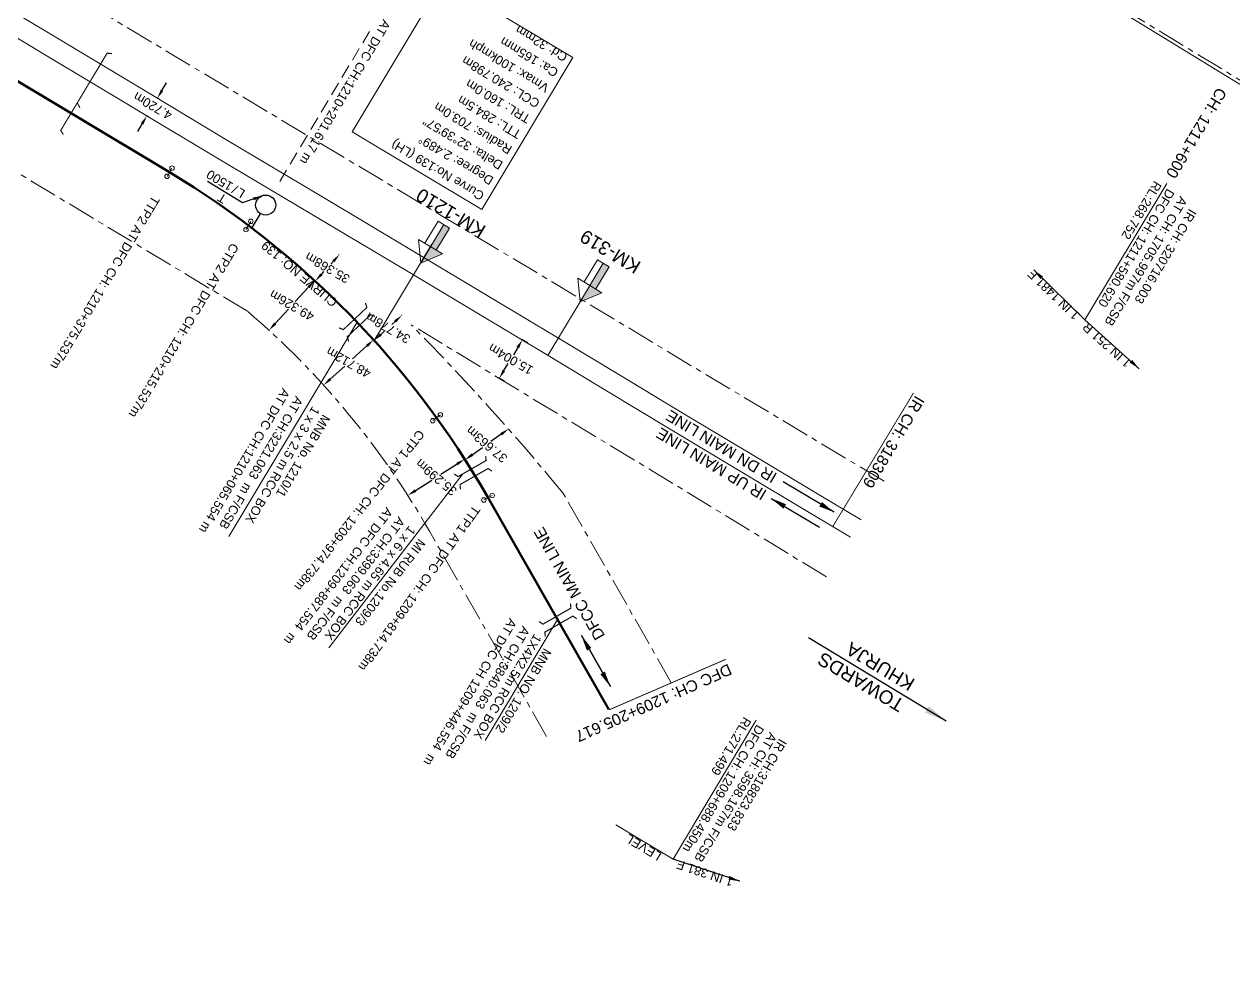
# Model space of a CAD drawing. Header units: metres. Extents: x 622835 to 629437, y 3390046 to 3394575.
# Drawn here: x 627496.4 to 627765.5, y 3391381.9 to 3391590.6 of the extents above; entities that cross this region are included whole.
import ezdxf
from ezdxf.enums import TextEntityAlignment as Align

# ---------------------------------------------------------------- set-up
doc = ezdxf.new("R2010")
doc.units = ezdxf.units.M
doc.header["$LTSCALE"] = 2
doc.header["$MEASUREMENT"] = 0
doc.header["$PDMODE"] = 35
doc.header["$PDSIZE"] = 5
for name, pattern in [('CENTER', [2, 1.25, -0.25, 0.25, -0.25]), ('DASHED', [0.75, 0.5, -0.25]), ('PHANTOM2', [1.25, 0.625, -0.125, 0.125, -0.125, 0.125, -0.125])]:
    doc.linetypes.add(name, pattern=pattern)
doc.layers.get('Defpoints').update_dxf_attribs({"color": 5, "lineweight": 0})
for name, color, linetype, lineweight in [('BRIDGE DETAILS PLAN', 7, 'Continuous', 0), ('C-ALIG-LABL-DG', 1, 'Continuous', 25), ('Cardinal_Leader', 10, 'Continuous', 0), ('Compound Wall', 7, 'Continuous', 13), ('DFCC BOUNDARY', 6, 'CENTER', 0), ('Existing IR Chainage', 7, 'Continuous', 0), ('IR Cut & Connection', 190, 'Continuous', 0), ('KM STONE', 7, 'Continuous', 0), ('MATCH LINE', 7, 'Continuous', 0), ('Proposed Chainage', 10, 'Continuous', 0), ('Proposed Curve_Details', 10, 'Continuous', 0), ('PROPOSED DFCC TRACK', 1, 'Continuous', 0), ('PROPOSED GRADES IN PLAN', 10, 'Continuous', 0), ('Proposed TPTC Chainages', 10, 'Continuous', 0), ('RLY BOUNDARY', 32, 'CENTER', 0), ("SARSAWA STN. SRJ's", 7, 'Continuous', 13)]:
    doc.layers.add(name, color=color, linetype=linetype, lineweight=lineweight)
doc.layers.add('OP-3 CH UP', color=7, linetype='Continuous')
doc.layers.add('title', color=7, linetype='Continuous')
doc.styles.add('ARIAL', font='arial.ttf')
doc.styles.get("Standard").update_dxf_attribs({"font": 'arial.ttf'})
doc.styles.add('Style-Arial', font='arial.ttf')
doc.dimstyles.new('ISO-25', dxfattribs={"dimtxt": 2.5, "dimasz": 2.5, "dimexe": 1.25, "dimexo": 0.625, "dimtad": 1, "dimdec": 3, "dimtxsty": 'Standard', "dimcen": 2.5, "dimadec": 0, "dimazin": 0, "dimtfac": 1, "dimtdec": 3, "dimtmove": 0, "dimatfit": 3, "dimfxl": 1, "dimarcsym": 0})
doc.dimstyles.get("Standard").update_dxf_attribs({"dimtxt": 2.5, "dimasz": 2.5, "dimexe": 0.18, "dimexo": 0.0625, "dimgap": 0.09, "dimtad": 0, "dimtih": 1, "dimtoh": 1, "dimdec": 3, "dimzin": 0, "dimdsep": 46, "dimtxsty": 'Standard', "dimcen": 0.09, "dimaunit": 1, "dimadec": 4, "dimazin": 0, "dimtfac": 1, "dimtdec": 3, "dimtofl": 0, "dimtmove": 0, "dimatfit": 3, "dimfxl": 1, "dimtolj": 1, "dimtzin": 0, "dimarcsym": 0})
doc.dimstyles.new('Standard$0', dxfattribs={"dimscale": 15, "dimtxt": 0.18, "dimasz": 0.18, "dimexe": 0.18, "dimexo": 0.0625, "dimgap": 0.09, "dimtad": 1, "dimtih": 1, "dimtoh": 1, "dimzin": 0, "dimdsep": 46, "dimtxsty": 'Standard', "dimcen": -0.09, "dimclrd": 256, "dimclre": 256, "dimclrt": 256, "dimadec": 0, "dimazin": 0, "dimtfac": 1, "dimtofl": 0, "dimtmove": 0, "dimatfit": 3, "dimfxl": 1, "dimtolj": 1, "dimtzin": 0, "dimlwd": -1, "dimlwe": -1, "dimarcsym": 0})

# ---------------------------------------------------------------- blocks, each defined once
blk = doc.blocks.new('KM POST PLAN')
at = {"lineweight": 0, "extrusion": (0, 0, -1)}
h = blk.add_hatch(color=256, dxfattribs=at)
h.paths.add_polyline_path([(0, -20), (0, -8.47), (3, -8.47), (3, -20)])
h.paths.add_polyline_path([(0, -8.47), (0, 0), (6.25, -8.47), (3, -8.47)], flags=16)
at = {"lineweight": 0, "flags": 128}
for points in [[(0, 0), (-6.25, -8.47), (6.25, -8.47)], [(0, 0), (0, -20)], [(0, 0), (6.25, -8.47)], [(3, -8.47), (3, -20), (-3, -20), (-3, -8.47)]]:
    blk.add_lwpolyline(points, dxfattribs=at)
at = {"lineweight": 0, "style": 'Style-Arial'}
blk.add_attdef('KM-POST', text='', height=6, dxfattribs=at).set_placement((0, -26, -263.95), align=Align.MIDDLE_CENTER)
blk = doc.blocks.new('*D535')
at = {"layer": 'Defpoints', "color": 0, "ltscale": 2.5, "transparency": 16777216}
for p in [(627561.05, 3391533.64), (627550.9, 3391522.57), (627550.9, 3391522.57)]:
    blk.add_point(p, dxfattribs=at)
at = {"layer": 'RLY BOUNDARY', "color": 0, "lineweight": -2, "ltscale": 2.5, "transparency": 16777216}
for p, q in [((627559.7, 3391532.17), (627556.74, 3391528.94)), ((627561.09, 3391533.6), (627561.18, 3391533.52)), ((627552.25, 3391524.04), (627555.2, 3391527.27)), ((627550.94, 3391522.52), (627551.03, 3391522.44))]:
    blk.add_line(p, q, dxfattribs=at)
at = {"layer": 'RLY BOUNDARY', "color": 0, "ltscale": 2.5, "transparency": 16777216}
for points in [[(627559.45, 3391532.39), (627559.94, 3391531.94), (627561.05, 3391533.64)], [(627552, 3391524.27), (627552.49, 3391523.82), (627550.9, 3391522.57)]]:
    blk.add_solid(points, dxfattribs=at)
at = {"layer": 'RLY BOUNDARY', "color": 0, "lineweight": 9, "ltscale": 2.5, "transparency": 16777216, "insert": (627555.97, 3391528.1), "char_height": 2, "attachment_point": 5, "rotation": 150}
blk.add_mtext('\\A1;49.326m', dxfattribs=at)
blk = doc.blocks.new('*D536')
at = {"layer": 'Defpoints', "color": 0, "ltscale": 2.5, "transparency": 16777216}
for p in [(627566.57, 3391539.4), (627566.57, 3391539.4), (627561.18, 3391533.52)]:
    blk.add_point(p, dxfattribs=at)
at = {"layer": 'RLY BOUNDARY', "color": 0, "lineweight": -2, "ltscale": 2.5, "transparency": 16777216}
for p, q in [((627566.53, 3391539.44), (627566.44, 3391539.52)), ((627565.22, 3391537.92), (627564.65, 3391537.3)), ((627562.53, 3391535), (627563.11, 3391535.62)), ((627561.13, 3391533.56), (627561.05, 3391533.64))]:
    blk.add_line(p, q, dxfattribs=at)
at = {"layer": 'RLY BOUNDARY', "color": 0, "ltscale": 2.5, "transparency": 16777216}
for points in [[(627564.97, 3391538.15), (627565.47, 3391537.7), (627566.57, 3391539.4)], [(627562.29, 3391535.22), (627562.78, 3391534.77), (627561.18, 3391533.52)]]:
    blk.add_solid(points, dxfattribs=at)
at = {"layer": 'RLY BOUNDARY', "color": 0, "lineweight": 9, "ltscale": 2.5, "transparency": 16777216, "insert": (627563.88, 3391536.46), "char_height": 2, "attachment_point": 5, "rotation": 150}
blk.add_mtext('\\A1;35.368m', dxfattribs=at)
blk = doc.blocks.new('*D537')
at = {"layer": 'Defpoints', "color": 0, "ltscale": 2.5, "transparency": 16777216}
for p in [(627574.14, 3391520.43), (627563.03, 3391510.36), (627563.03, 3391510.36)]:
    blk.add_point(p, dxfattribs=at)
at = {"layer": 'RLY BOUNDARY', "color": 0, "lineweight": -2, "ltscale": 2.5, "transparency": 16777216}
for p, q in [((627572.66, 3391519.09), (627569.45, 3391516.18)), ((627574.19, 3391520.39), (627574.26, 3391520.3)), ((627564.51, 3391511.71), (627567.72, 3391514.61)), ((627563.07, 3391510.32), (627563.15, 3391510.23))]:
    blk.add_line(p, q, dxfattribs=at)
at = {"layer": 'RLY BOUNDARY', "color": 0, "ltscale": 2.5, "transparency": 16777216}
for points in [[(627572.44, 3391519.34), (627572.89, 3391518.84), (627574.14, 3391520.43)], [(627564.28, 3391511.95), (627564.73, 3391511.46), (627563.03, 3391510.36)]]:
    blk.add_solid(points, dxfattribs=at)
at = {"layer": 'RLY BOUNDARY', "color": 0, "lineweight": 9, "ltscale": 2.5, "transparency": 16777216, "insert": (627568.58, 3391515.4), "char_height": 2, "attachment_point": 5, "rotation": 150}
blk.add_mtext('\\A1;48.712m', dxfattribs=at)
blk = doc.blocks.new('*D538')
at = {"layer": 'Defpoints', "color": 0, "ltscale": 2.5, "transparency": 16777216}
for p in [(627580.44, 3391525.88), (627580.44, 3391525.88), (627574.26, 3391520.3)]:
    blk.add_point(p, dxfattribs=at)
at = {"layer": 'RLY BOUNDARY', "color": 0, "lineweight": -2, "ltscale": 2.5, "transparency": 16777216}
for p, q in [((627580.4, 3391525.93), (627580.32, 3391526.02)), ((627578.96, 3391524.54), (627578.22, 3391523.88)), ((627575.75, 3391521.64), (627576.49, 3391522.31)), ((627574.22, 3391520.35), (627574.14, 3391520.43))]:
    blk.add_line(p, q, dxfattribs=at)
at = {"layer": 'RLY BOUNDARY', "color": 0, "ltscale": 2.5, "transparency": 16777216}
for points in [[(627578.73, 3391524.79), (627579.18, 3391524.29), (627580.44, 3391525.88)], [(627575.52, 3391521.89), (627575.97, 3391521.39), (627574.26, 3391520.3)]]:
    blk.add_solid(points, dxfattribs=at)
at = {"layer": 'RLY BOUNDARY', "color": 0, "lineweight": 9, "ltscale": 2.5, "transparency": 16777216, "insert": (627577.35, 3391523.09), "char_height": 2, "attachment_point": 5, "rotation": 150}
blk.add_mtext('\\A1;34.778m', dxfattribs=at)
blk = doc.blocks.new('*D539')
at = {"layer": 'Defpoints', "color": 0, "ltscale": 2.5, "transparency": 16777216}
for p in [(627604.14, 3391500.61), (627604.14, 3391500.61), (627594.5, 3391493.75)]:
    blk.add_point(p, dxfattribs=at)
at = {"layer": 'RLY BOUNDARY', "color": 0, "lineweight": -2, "ltscale": 2.5, "transparency": 16777216}
for p, q in [((627602.51, 3391499.45), (627600.25, 3391497.84)), ((627604.18, 3391500.56), (627604.24, 3391500.46)), ((627596.13, 3391494.91), (627598.38, 3391496.51)), ((627594.53, 3391493.7), (627594.6, 3391493.6))]:
    blk.add_line(p, q, dxfattribs=at)
at = {"layer": 'RLY BOUNDARY', "color": 0, "ltscale": 2.5, "transparency": 16777216}
for points in [[(627602.32, 3391499.72), (627602.7, 3391499.18), (627604.14, 3391500.61)], [(627595.93, 3391495.18), (627596.32, 3391494.64), (627594.5, 3391493.75)]]:
    blk.add_solid(points, dxfattribs=at)
at = {"layer": 'RLY BOUNDARY', "color": 0, "lineweight": 9, "ltscale": 2.5, "transparency": 16777216, "insert": (627599.32, 3391497.18), "char_height": 2, "attachment_point": 5, "rotation": 140}
blk.add_mtext('\\A1;37.663m', dxfattribs=at)
blk = doc.blocks.new('*D540')
at = {"layer": 'Defpoints', "color": 0, "ltscale": 2.5, "transparency": 16777216}
for p in [(627594.4, 3391493.9), (627581.77, 3391485.83), (627581.77, 3391485.83)]:
    blk.add_point(p, dxfattribs=at)
at = {"layer": 'RLY BOUNDARY', "color": 0, "lineweight": -2, "ltscale": 2.5, "transparency": 16777216}
for p, q in [((627594.37, 3391493.95), (627594.3, 3391494.05)), ((627592.71, 3391492.82), (627589.07, 3391490.49)), ((627583.46, 3391486.9), (627587.1, 3391489.24)), ((627581.74, 3391485.88), (627581.67, 3391485.98))]:
    blk.add_line(p, q, dxfattribs=at)
at = {"layer": 'RLY BOUNDARY', "color": 0, "ltscale": 2.5, "transparency": 16777216}
for points in [[(627592.54, 3391493.1), (627592.89, 3391492.54), (627594.4, 3391493.9)], [(627583.28, 3391487.19), (627583.64, 3391486.62), (627581.77, 3391485.83)]]:
    blk.add_solid(points, dxfattribs=at)
at = {"layer": 'RLY BOUNDARY', "color": 0, "lineweight": 9, "ltscale": 2.5, "transparency": 16777216, "insert": (627588.09, 3391489.86), "char_height": 2, "attachment_point": 5, "rotation": 140}
blk.add_mtext('\\A1;35.299m', dxfattribs=at)
blk = doc.blocks.new('*D542')
at = {"layer": 'Defpoints', "color": 0, "ltscale": 2.5, "transparency": 16777216}
for p in [(627526.07, 3391574.17), (627526.63, 3391573.84), (627524.28, 3391569.9)]:
    blk.add_point(p, dxfattribs=at)
at = {"layer": 'RLY BOUNDARY', "color": 0, "lineweight": -2, "ltscale": 2.5, "transparency": 16777216}
for p, q in [((627527.09, 3391575.89), (627528.12, 3391577.61)), ((627526.58, 3391573.87), (627525.91, 3391574.27)), ((627524.23, 3391569.94), (627523.56, 3391570.33)), ((627522.69, 3391568.52), (627521.66, 3391566.81))]:
    blk.add_line(p, q, dxfattribs=at)
at = {"layer": 'RLY BOUNDARY', "color": 0, "ltscale": 2.5, "transparency": 16777216}
for points in [[(627526.81, 3391576.06), (627527.38, 3391575.72), (627526.07, 3391574.17)], [(627522.41, 3391568.7), (627522.98, 3391568.35), (627523.72, 3391570.24)]]:
    blk.add_solid(points, dxfattribs=at)
at = {"layer": 'RLY BOUNDARY', "color": 0, "lineweight": 9, "ltscale": 2.5, "transparency": 16777216, "insert": (627525.04, 3391572.46), "char_height": 2, "attachment_point": 5, "rotation": 150}
blk.add_mtext('\\A1;4.720m', dxfattribs=at)
blk = doc.blocks.new('*D543')
at = {"layer": 'Defpoints', "color": 0, "ltscale": 2.5, "transparency": 16777216}
for p in [(627607.24, 3391520.45), (627608.47, 3391519.71), (627603.33, 3391511.14)]:
    blk.add_point(p, dxfattribs=at)
at = {"layer": 'RLY BOUNDARY', "color": 0, "lineweight": -2, "ltscale": 2.5, "transparency": 16777216}
for p, q in [((627606.21, 3391518.73), (627605.24, 3391517.11)), ((627608.42, 3391519.74), (627607.09, 3391520.54)), ((627603.13, 3391513.59), (627604.1, 3391515.21)), ((627603.27, 3391511.17), (627601.95, 3391511.97))]:
    blk.add_line(p, q, dxfattribs=at)
at = {"layer": 'RLY BOUNDARY', "color": 0, "ltscale": 2.5, "transparency": 16777216}
for points in [[(627605.93, 3391518.91), (627606.5, 3391518.56), (627607.24, 3391520.45)], [(627602.84, 3391513.76), (627603.41, 3391513.42), (627602.1, 3391511.87)]]:
    blk.add_solid(points, dxfattribs=at)
at = {"layer": 'RLY BOUNDARY', "color": 0, "lineweight": 9, "ltscale": 2.5, "transparency": 16777216, "insert": (627604.67, 3391516.16), "char_height": 2, "attachment_point": 5, "rotation": 150}
blk.add_mtext('\\A1;15.004m', dxfattribs=at)

msp = doc.modelspace()

# ---------------------------------------------------------------- linework, layer by layer
at = {"color": 1}
msp.add_line((627547.0906, 3391545.2795), (627549.0003, 3391548.4977), dxfattribs=at)
msp.add_circle((627550.1517, 3391550.4105), 2.2326, dxfattribs=at)
at = {"layer": 'BRIDGE DETAILS PLAN', "color": 10, "lineweight": 13, "flags": 128}
for points in [[(627541.9391, 3391476.6703), (627570.4681, 3391524.3834)], [(627564.1928, 3391451.9523), (627594.0183, 3391490.6399)], [(627598.9286, 3391431.3159), (627615.043, 3391458.2662)]]:
    msp.add_lwpolyline(points, dxfattribs=at)
at = {"layer": 'Cardinal_Leader', "linetype": 'Continuous', "lineweight": 0}
for p, q in [((627528.2142, 3391556.7916), (627529.3023, 3391558.6124)), ((627545.7581, 3391544.9666), (627546.8462, 3391546.7874)), ((627587.308, 3391502.4763), (627588.9965, 3391503.76)), ((627598.6597, 3391484.8297), (627600.536, 3391485.8189))]:
    msp.add_line(p, q, dxfattribs=at)
for centre in [(627529.3023, 3391558.6124), (627528.2142, 3391556.7916), (627545.7581, 3391544.9666), (627546.8462, 3391546.7874), (627587.308, 3391502.4763), (627588.9965, 3391503.76), (627600.536, 3391485.8189), (627598.6597, 3391484.8297)]:
    msp.add_circle(centre, 0.5, dxfattribs=at)
at = {"layer": 'Compound Wall', "color": 0, "lineweight": 20, "flags": 128}
msp.add_lwpolyline([(627617.7841, 3391650.179), (627628.8138, 3391662.2153), (627661.961, 3391641.4834), (627764.9716, 3391578.4205), (627842.8937, 3391531.9115), (627964.1476, 3391459.1923)], dxfattribs=at)
at = {"layer": 'Compound Wall', "lineweight": 13, "flags": 128}
msp.add_lwpolyline([(627617.7841, 3391650.179), (627628.8138, 3391662.2153), (627661.961, 3391641.4834), (627764.9716, 3391578.4205), (627842.8937, 3391531.9115), (627964.1476, 3391459.1923)], dxfattribs=at)
at = {"layer": 'Existing IR Chainage', "color": 7, "linetype": 'Continuous', "lineweight": 13}
msp.add_line((627620.0755, 3391528.9023), (627612.8642, 3391516.9656), dxfattribs=at)
at = {"layer": 'IR Cut & Connection', "color": 7, "lineweight": 0, "flags": 128}
for points in [[(627682.5626, 3391480.4138), (627673.9876, 3391485.5472), (627658.0192, 3391495.1071), (627642.0249, 3391504.6826), (627628.6526, 3391512.7475), (627615.3019, 3391520.7994), (627599.4246, 3391530.3065), (627583.6637, 3391539.7439), (627562.6406, 3391552.2907), (627541.6725, 3391564.8046), (627524.4594, 3391575.1405), (627524.8155, 3391574.96), (627503.708, 3391587.6229), (627487.0399, 3391597.6181)], [(627680.2414, 3391476.5317), (627671.7504, 3391481.6115), (627655.6998, 3391491.229), (627639.7476, 3391500.7876), (627626.3444, 3391508.8847), (627612.9814, 3391516.9577), (627597.118, 3391526.4527), (627581.5386, 3391535.7778), (627560.3168, 3391548.406), (627539.2517, 3391560.9409), (627522.1049, 3391571.2075), (627520.9056, 3391571.9364), (627501.3559, 3391583.6906), (627484.7104, 3391593.6986)]]:
    msp.add_lwpolyline(points, dxfattribs=at)
at = {"layer": 'MATCH LINE', "linetype": 'PHANTOM2', "ltscale": 15, "const_width": 0.2}
msp.add_lwpolyline([(627694.2285, 3391508.6476), (627676.2949, 3391478.9695)], dxfattribs=at)
at = {"layer": 'MATCH LINE', "color": 1, "linetype": 'PHANTOM2', "ltscale": 15, "const_width": 0.2}
msp.add_lwpolyline([(627652.5107, 3391449.4055), (627626.5244, 3391438.1521)], dxfattribs=at)
at = {"layer": 'Proposed Chainage', "lineweight": 0}
msp.add_line((627587.1344, 3391541.7136), (627574.3, 3391520.2605), dxfattribs=at)
at = {"layer": 'Proposed Curve_Details'}
msp.add_lwpolyline([(627618.4329, 3391583.2022), (627598.1992, 3391549.3906), (627569.3544, 3391566.7076), (627589.5881, 3391600.5192)], close=True, dxfattribs=at)
at = {"layer": 'PROPOSED DFCC TRACK', "color": 1, "linetype": 'Continuous', "lineweight": 50, "flags": 128}
msp.add_lwpolyline([(627528.7582, 3391557.702), (627447.6756, 3391606.3459, -0.08240903), (627356.7181, 3391660.9702), (627356.7181, 3391660.9702), (627336.0595, 3391673.3953, 0.07897664), (627248.6507, 3391725.8751), (627248.6507, 3391725.8751), (627177.2792, 3391768.651)], format="xyb", dxfattribs=at)
at = {"layer": 'PROPOSED DFCC TRACK', "color": 7, "linetype": 'Continuous', "lineweight": 20, "const_width": 0.25, "flags": 128}
msp.add_lwpolyline([(627508.838, 3391572.0548), (627508.2521, 3391573.1434), (627514.8874, 3391584.193), (627515.9345, 3391584.086)], dxfattribs=at)
at = {"layer": 'PROPOSED DFCC TRACK', "linetype": 'Continuous', "lineweight": 20, "const_width": 0.25, "flags": 128}
msp.add_lwpolyline([(627508.2521, 3391573.1434), (627504.5593, 3391566.9925), (627505.1446, 3391566.1177)], dxfattribs=at)
at = {"layer": 'PROPOSED DFCC TRACK', "color": 1, "linetype": 'Continuous', "lineweight": 50}
msp.add_lwpolyline([(627626.4893, 3391438.2135), (627599.5978, 3391485.3243, 0.1286913), (627528.7582, 3391557.702)], format="xyb", dxfattribs=at)
at = {"layer": 'PROPOSED DFCC TRACK', "linetype": 'Continuous', "lineweight": 20, "flags": 128}
for points in [[(627572.3346, 3391528.6319, 0.25, 0.25, 0), (627572.6555, 3391527.637, 0.25, 0.25, 0), (627567.4354, 3391522.7155, 0.25, 0.25, 0), (627566.4558, 3391523.1005, 0, 0, 0)], [(627574.4776, 3391525.6498, 0.25, 0.25, 0), (627573.5033, 3391526.0286, 0.25, 0.25, 0), (627568.2832, 3391521.1072, 0.25, 0.25, 0), (627568.6098, 3391520.1066, 0, 0, 0)], [(627599.0832, 3391494.6259, 0.25, 0.25, 0), (627599.1623, 3391493.5835, 0.25, 0.25, 0), (627592.9355, 3391490.0203, 0.25, 0.25, 0), (627592.0732, 3391490.6238, 0, 0, 0)], [(627600.4688, 3391491.2251, 0.25, 0.25, 0), (627599.6102, 3391491.8214, 0.25, 0.25, 0), (627593.3834, 3391488.2582, 0.25, 0.25, 0), (627593.4668, 3391487.209, 0, 0, 0)], [(627617.945, 3391461.8084, 0.25, 0.25, 0), (627618.0241, 3391460.766, 0.25, 0.25, 0), (627611.7973, 3391457.2028, 0.25, 0.25, 0), (627610.935, 3391457.8063, 0, 0, 0)], [(627619.3306, 3391458.4076, 0.25, 0.25, 0), (627618.472, 3391459.0039, 0.25, 0.25, 0), (627612.2452, 3391455.4407, 0.25, 0.25, 0), (627612.3286, 3391454.3915, 0, 0, 0)]]:
    msp.add_lwpolyline(points, format="xyseb", dxfattribs=at)
at = {"layer": 'PROPOSED GRADES IN PLAN', "linetype": 'Continuous', "lineweight": 0}
msp.add_line((627659.2189, 3391435.8778), (627640.7445, 3391404.9804), dxfattribs=at)
at = {"layer": 'PROPOSED GRADES IN PLAN', "linetype": 'Continuous', "lineweight": 0, "elevation": 268.752, "flags": 128}
for points in [[(627750.5374, 3391555.2249), (627732.3465, 3391524.8562)], [(627744.4293, 3391514.0087), (627732.3465, 3391524.8562), (627720.9538, 3391535.9835)]]:
    msp.add_lwpolyline(points, dxfattribs=at)
at = {"layer": 'PROPOSED GRADES IN PLAN', "linetype": 'Continuous', "lineweight": 0, "flags": 128}
msp.add_lwpolyline([(627627.9921, 3391412.6054), (627640.7445, 3391404.9804), (627655.6078, 3391400.0168)], dxfattribs=at)
at = {"layer": 'RLY BOUNDARY', "lineweight": 20, "ltscale": 2.5, "flags": 128}
for points in [[(627687.6991, 3391488.9938), (627679.124, 3391494.1273), (627663.1558, 3391503.6871), (627647.1755, 3391513.2542), (627633.8171, 3391521.3107), (627620.4528, 3391529.3707), (627604.562, 3391538.886), (627588.7948, 3391548.3272), (627567.7653, 3391560.8777), (627560.373, 3391565.2895), (627508.8526, 3391596.1981), (627492.1719, 3391606.2007), (627475.5695, 3391616.1), (627458.997, 3391625.9815), (627441.7236, 3391636.3849), (627424.3855, 3391646.8272), (627407.5443, 3391656.9094), (627390.6401, 3391667.0293), (627373.3808, 3391677.3636), (627356.0943, 3391687.7141), (627328.0694, 3391704.4818), (627316.8794, 3391711.2225), (627299.8957, 3391721.4008), (627282.8887, 3391731.593), (627267.4578, 3391740.8665), (627251.9808, 3391750.1677), (627224.3369, 3391766.6363), (627188.8492, 3391787.9593)], [(627546.1108, 3391526.8011), (627334.1174, 3391654.4728), (627338.5738, 3391661.8726), (627172.9598, 3391761.6126)], [(628955.3903, 3390792.7231), (628931.5933, 3390806.5004), (628894.0251, 3390836.9955), (628805.3605, 3390890.9758), (628763.1272, 3390916.9343), (628721.4077, 3390942.8333), (628634.7683, 3390998.5313), (628587.091, 3391026.3426), (628541.4721, 3391053.7252), (628498.5869, 3391079.4164), (628461.1936, 3391101.0466), (628391.2271, 3391146.4682), (628362.6237, 3391162.4973), (628324.6397, 3391185.7049), (628291.5767, 3391211.6933), (628254.0781, 3391235.9403), (628157.3612, 3391308.2767), (628174.1002, 3391326.9143), (628137.357, 3391356.9761), (627964.1476, 3391459.1923), (627842.8937, 3391531.9115), (627628.8138, 3391662.2153), (627542.6631, 3391714.392)], [(627674.8551, 3391467.7154), (627666.3178, 3391472.9113), (627650.4193, 3391482.5866), (627634.5087, 3391492.2693), (627621.1563, 3391500.3358), (627607.7981, 3391508.4058), (627591.9751, 3391518.0335), (627582.5213, 3391523.7857)], [(627640.3575, 3391444.1761), (627616.2561, 3391486.399)]]:
    msp.add_lwpolyline(points, dxfattribs=at)
for points in [[(627612.6212, 3391432.2509), (627586.5707, 3391477.8883, 0.08642189), (627546.1108, 3391526.8011)], [(627616.2561, 3391486.399, 0.02224425), (627582.5213, 3391523.7857, 0.02224425)]]:
    msp.add_lwpolyline(points, format="xyb", dxfattribs=at)
at = {"layer": "SARSAWA STN. SRJ's", "color": 1, "linetype": 'DASHED', "lineweight": 15, "ltscale": 3, "flags": 128}
msp.add_lwpolyline([(627553.261, 3391555.6235), (627573.2046, 3391588.978)], dxfattribs=at)

# ---------------------------------------------------------------- block references
at = {"layer": 'KM STONE'}
ref = msp.add_blockref('KM POST PLAN', (627620.0755, 3391528.9023), dxfattribs=dict(at, xscale=0.4999999915774804, yscale=0.4999999915774804, zscale=0.4999999915774804, rotation=148.9903102435655))
ref.add_attrib('KM-POST', 'KM-319', dxfattribs={"layer": '0', "height": 3, "rotation": 148.99031, "style": 'Style-Arial'}).set_placement((627626.7729, 3391540.0444, -131.9737), align=Align.MIDDLE_CENTER)
at = {"layer": 'Proposed Chainage', "lineweight": 0}
ref = msp.add_blockref('KM POST PLAN', (627584.6227, 3391537.5129), dxfattribs=dict(at, xscale=0.4999999999999997, yscale=0.4999999999999997, zscale=0.4999999999999997, rotation=149))
ref.add_attrib('KM-POST', 'KM-1210', dxfattribs={"layer": '0', "color": 10, "height": 3, "rotation": 149, "style": 'Style-Arial'}).set_placement((627591.3182, 3391548.656, -131.9737), align=Align.MIDDLE_CENTER)

# ---------------------------------------------------------------- texts
at = {"layer": 'BRIDGE DETAILS PLAN', "color": 10, "style": 'ARIAL'}
for s, rotation, p in [('AT DFC CH:1210+201.617 m', 239.419379, (627576.3048, 3391591.8634)), ('AT DFC CH:1210+065.554 m', 239.419379, (627553.9192, 3391509.8432)), ('AT CH:3221.063  m F/CSB', 239.419379, (627556.8521, 3391508.0896)), ('1 x 3 x 2.5 m RCC BOX', 239.419379, (627560.5808, 3391505.8146)), ('MNB No. 1210/1', 239.419379, (627562.8687, 3391504.0104)), ('AT DFC CH:1209+887.554  m', 232.370319, (627576.9836, 3391483.3613)), ('AT CH:3399.063  m F/CSB', 232.370319, (627579.6804, 3391481.2822)), ('1 x 6 x 4.65 m RCC BOX', 232.370319, (627582.0683, 3391479.2457)), (' MI RUB No.1209/3', 232.370319, (627584.7106, 3391476.9821)), ('AT DFC CH 1209+446.554  m', 239.123596, (627604.3916, 3391458.6934)), ('AT CH:3840.063  m F/CSB', 239.123596, (627607.3143, 3391456.9459)), ('1X4X2.5m RCC BOX', 239.123596, (627609.925, 3391455.2043)), ('MNB NO. 1209/2', 239.123596, (627612.0754, 3391452.0297))]:
    msp.add_text(s, height=2, rotation=rotation, dxfattribs=at).set_placement(p)
at = {"layer": 'C-ALIG-LABL-DG', "color": 1, "lineweight": 25, "style": 'ARIAL'}
msp.add_text('CH: 1211+600', height=2.5, rotation=239.123596, dxfattribs=at).set_placement((627761.8696, 3391576.7708))
at = {"layer": 'IR Cut & Connection', "color": 7, "lineweight": -3, "style": 'ARIAL'}
for s, p in [('IR DN MAIN LINE', (627639.5022, 3391503.8964, 306.8582)), ('IR UP MAIN LINE', (627637.3629, 3391499.995, -261.9693))]:
    msp.add_text(s, height=2.5, rotation=149, dxfattribs=at).set_placement(p, align=Align.MIDDLE_RIGHT)
at = {"layer": 'MATCH LINE', "linetype": 'Continuous'}
msp.add_text('IR CH: 318309', height=2.5, rotation=239.034667, dxfattribs=at).set_placement((627694.6772, 3391508.2663))
at = {"layer": 'MATCH LINE', "color": 1, "linetype": 'Continuous'}
msp.add_text('DFC CH: 1209+205.617  ', height=2.5, rotation=203.979973, dxfattribs=at).set_placement((627653.067, 3391448.467))
at = {"layer": 'Proposed Curve_Details', "style": 'ARIAL'}
for s, p in [('L  1500', (627545.7714, 3391553.5618)), ('/', (627544.127, 3391554.5878)), ('T', (627541.6899, 3391552.3545))]:
    msp.add_text(s, height=2, rotation=149.123596, dxfattribs=at).set_placement(p)
at = {"layer": 'Proposed Curve_Details', "color": 1, "lineweight": 0, "insert": (627617.5209, 3391583.9165), "char_height": 2, "width": 34.445316, "attachment_point": 7, "rotation": 149.013135, "line_spacing_factor": 1.2, "style": 'ARIAL'}
msp.add_mtext('Curve No:139 (LH)\\PDegree: 2.489°\\PDelta: 32°39\'57"\\PRadius: 703.0m\\PTTL: 284.5m\\PTRL: 160.0m\\PCCL: 240.798m\\PVmax: 100kmph\\PCa: 165mm\\PCd: 32mm', dxfattribs=at)
at = {"layer": 'Proposed Curve_Details', "insert": (627566.321, 3391529.1395, 131.1464), "char_height": 2, "attachment_point": 7, "rotation": 140.008151, "line_spacing_factor": 0.9, "style": 'ARIAL'}
msp.add_mtext('CURVE NO: 139', dxfattribs=at)
at = {"layer": 'PROPOSED DFCC TRACK', "color": 10, "linetype": 'Continuous', "lineweight": -3, "ltscale": 5, "style": 'ARIAL'}
msp.add_text('DFCC MAIN LINE', height=2.5, rotation=119.54882, dxfattribs=at).set_placement((627611.8112, 3391479.0666), align=Align.RIGHT)
at = {"layer": 'PROPOSED GRADES IN PLAN', "linetype": 'Continuous', "lineweight": 0, "char_height": 2, "style": 'Style-Arial'}
for s, insert, attachment_point, rotation, line_spacing_factor in [('\\pxsm1;AT CH: 1705.997m F/CSB\\PDFC CH: 1211+580.620\\P\\ps*;RL:268.752', (627751.5077, 3391553.734, 268.752), 4, 239.078332, 1.08), ('1 IN 1481 F', (627731.3384, 3391526.1569, 268.752), 7, 136.08017, 0.84), ('1 IN 251 R', (627732.9217, 3391524.5119, 268.752), 9, 138.083661, 0.84)]:
    msp.add_mtext(s, dxfattribs=dict(at, insert=insert, attachment_point=attachment_point, rotation=rotation, line_spacing_factor=line_spacing_factor))
at = {"layer": 'PROPOSED GRADES IN PLAN', "color": 7, "linetype": 'Continuous', "lineweight": 0, "insert": (627756.4015, 3391549.2626, 268.752), "char_height": 2, "attachment_point": 4, "rotation": 239.071927, "line_spacing_factor": 1.08, "style": 'Style-Arial'}
msp.add_mtext('IR CH: 320716.003', dxfattribs=at)
at = {"layer": 'PROPOSED GRADES IN PLAN', "lineweight": 0, "insert": (627660.2372, 3391434.5286), "char_height": 2, "attachment_point": 4, "rotation": 239.123596, "line_spacing_factor": 1.08, "style": 'Style-Arial'}
msp.add_mtext('\\pxsm1;AT CH: 3598.167m F/CSB\\PDFC CH: 1209+688.450m\\PRL:271.499', dxfattribs=at)
at = {"layer": 'PROPOSED GRADES IN PLAN', "color": 7, "lineweight": 0, "insert": (627665.2604, 3391431.4239), "char_height": 2, "attachment_point": 4, "rotation": 239.510726, "line_spacing_factor": 1.08, "style": 'Style-Arial'}
msp.add_mtext('IR CH:318823.833', dxfattribs=at)
at = {"layer": 'PROPOSED GRADES IN PLAN', "lineweight": 13, "char_height": 2, "line_spacing_factor": 0.84, "style": 'Style-Arial'}
for s, insert, attachment_point, rotation in [('LEVEL', (627638.384, 3391406.1976), 7, 149.123596), ('1 IN 381 F', (627641.986, 3391404.8471), 9, 161.533244)]:
    msp.add_mtext(s, dxfattribs=dict(at, insert=insert, attachment_point=attachment_point, rotation=rotation))
at = {"layer": 'Proposed TPTC Chainages', "color": 1, "lineweight": 0, "char_height": 2, "width": 45.642326, "attachment_point": 4, "line_spacing_factor": 0.6, "style": 'ARIAL'}
for s, insert, rotation in [('\\pxsm1;{\\C256;\\PTTP2 AT DFC CH: }1210+375.537{\\C256;m }', (627527.2775, 3391551.2968), 239), ('\\pxsm1;{\\C256;\\PCTP2 AT DFC CH: }1210+215.537{\\C256;m }', (627544.8412, 3391540.795), 239), ('\\pxsm1;{\\C256;\\PCTP1 AT DFC CH: }1209+974.738{\\C256;m }', (627586.1553, 3391498.9785), 231.667695), ('\\pxsm1;{\\C256;\\PTTP1 AT DFC CH: }1209+814.738{\\C256;m }', (627598.5461, 3391482.2681), 234.464331)]:
    msp.add_mtext(s, dxfattribs=dict(at, insert=insert, rotation=rotation))
at = {"layer": 'title', "linetype": 'Continuous'}
for s, p in [('KHURJA', (627694.7816, 3391444.7721)), ('TOWARDS', (627692.4879, 3391440.1197))]:
    msp.add_text(s, height=3, rotation=149.123596, dxfattribs=at).set_placement(p)

# ---------------------------------------------------------------- dimensions: what is measured, and where the dimension line sits
at = {"layer": 'RLY BOUNDARY', "color": 1, "lineweight": 9, "ltscale": 2.5}
dim = msp.add_linear_dim(base=(627526.0683, 3391574.1729), p1=(627524.2826, 3391569.9036), p2=(627526.6333, 3391573.8351), angle=59.123596, text='4.720m', dimstyle='Standard$0', override={"dimscale": 1, "dimtxt": 2, "dimasz": 2, "dimtad": 0, "dimdec": 3, "dimpost": 'm', "dimcen": 0.09, "dimclrd": 0, "dimclre": 0, "dimclrt": 0, "dimaunit": 1, "dimadec": 4, "dimtdec": 3, "dimlwd": 65534, "dimlwe": 65534}, dxfattribs=at)
dim.commit()
dim.dimension.update_dxf_attribs({"geometry": '*D542', "text_midpoint": (627525.0419, 3391572.4564), "dimtype": 129, "text_rotation": 150})
for p1, p2, distance, text, dimstyle, override, picture, middle, turn in [((627561.1798, 3391533.5218), (627566.5729, 3391539.3959), 0, '35.368m', 'Standard$0', {"dimscale": 1, "dimtxt": 2, "dimasz": 2, "dimtad": 0, "dimdec": 3, "dimpost": 'm', "dimcen": 0.09, "dimclrd": 0, "dimclre": 0, "dimclrt": 0, "dimaunit": 1, "dimadec": 4, "dimtdec": 3, "dimlwd": 65534, "dimlwe": 65534}, '*D536', (627563.8763, 3391536.4589), 150), ((627561.0471, 3391533.6434), (627550.8954, 3391522.566), 0, '49.326m', 'Standard$0', {"dimscale": 1, "dimtxt": 2, "dimasz": 2, "dimtad": 0, "dimdec": 3, "dimpost": 'm', "dimcen": 0.09, "dimclrd": 0, "dimclre": 0, "dimclrt": 0, "dimaunit": 1, "dimadec": 4, "dimtdec": 3, "dimlwd": 65534, "dimlwe": 65534}, '*D535', (627555.9712, 3391528.1047), 150), ((627574.2647, 3391520.2997), (627580.4412, 3391525.8834), 0, '34.778m', 'Standard$0', {"dimscale": 1, "dimtxt": 2, "dimasz": 2, "dimtad": 0, "dimdec": 3, "dimpost": 'm', "dimcen": 0.09, "dimclrd": 0, "dimclre": 0, "dimclrt": 0, "dimaunit": 1, "dimadec": 4, "dimtdec": 3, "dimlwd": 65534, "dimlwe": 65534}, '*D538', (627577.353, 3391523.0916), 150), ((627574.1439, 3391520.4331), (627563.0258, 3391510.3639), 0, '48.712m', 'Standard$0', {"dimscale": 1, "dimtxt": 2, "dimasz": 2, "dimtad": 0, "dimdec": 3, "dimpost": 'm', "dimcen": 0.09, "dimclrd": 0, "dimclre": 0, "dimclrt": 0, "dimaunit": 1, "dimadec": 4, "dimtdec": 3, "dimlwd": 65534, "dimlwe": 65534}, '*D537', (627568.5848, 3391515.3985), 150), ((627603.3284, 3391511.1363), (627608.4712, 3391519.7125), 1.4331, '15.004m', 'Standard', {"dimtxt": 2, "dimasz": 2, "dimpost": 'm'}, '*D543', (627604.6708, 3391516.1614), 150), ((627594.4968, 3391493.7497), (627604.1401, 3391500.6067), 0, '37.663m', 'Standard', {"dimtxt": 2, "dimasz": 2, "dimpost": 'm'}, '*D539', (627599.3184, 3391497.1782), 140), ((627594.4, 3391493.9014), (627581.7711, 3391485.8274), 0, '35.299m', 'Standard$0', {"dimscale": 1, "dimtxt": 2, "dimasz": 2, "dimtad": 0, "dimdec": 3, "dimpost": 'm', "dimcen": 0.09, "dimclrd": 0, "dimclre": 0, "dimclrt": 0, "dimaunit": 1, "dimadec": 4, "dimtdec": 3, "dimlwd": 65534, "dimlwe": 65534}, '*D540', (627588.0855, 3391489.8644), 140)]:
    dim = msp.add_aligned_dim(p1=p1, p2=p2, distance=distance, text=text, dimstyle=dimstyle, override=override, dxfattribs=at)
    dim.commit()
    dim.dimension.update_dxf_attribs({"geometry": picture, "text_midpoint": middle, "text_rotation": turn})

# ---------------------------------------------------------------- leaders
at = {"layer": 'DFCC BOUNDARY', "color": 1, "linetype": 'Continuous', "lineweight": 0, "ltscale": 5}
msp.add_leader([(627549.3319, 3391552.4367), (627544.9695, 3391550.9149), (627537.1786, 3391555.638)], dimstyle='ISO-25', override={"dimtxt": 0.5, "dimasz": 2, "dimtad": 0}, dxfattribs=at)
at = {"layer": 'IR Cut & Connection', "color": 7}
for points in [[(627676.5672, 3391482.0835), (627665.2319, 3391488.8858)], [(627662.5807, 3391485.1782), (627673.3246, 3391478.7534)]]:
    msp.add_leader(points, dimstyle='ISO-25', override={"dimscale": 1, "dimtxt": 3, "dimasz": 3.5, "dimtad": 0, "dimdec": 3, "dimzin": 2, "dimtdec": 3}, dxfattribs=at)
at = {"layer": 'OP-3 CH UP', "color": 1, "lineweight": 25, "ltscale": 2}
for points in [[(627720.9538, 3391535.9835, 268.752), (627732.3465, 3391524.8562, 268.752)], [(627744.4293, 3391514.0087, 268.752), (627732.3465, 3391524.8562, 268.752)], [(627655.6078, 3391400.0168), (627640.7445, 3391404.9804)]]:
    msp.add_leader(points, dimstyle='Standard', override={"dimgap": 0.09, "dimtad": 0}, dxfattribs=at)
at = {"layer": 'PROPOSED DFCC TRACK', "linetype": 'Continuous', "lineweight": 0}
for points in [[(627620.3593, 3391454.6747), (627626.8088, 3391443.3274)], [(627626.8088, 3391443.3274), (627620.3593, 3391454.6747)]]:
    msp.add_leader(points, dimstyle='ISO-25', override={"dimscale": 1, "dimtxt": 3, "dimasz": 3.5, "dimtad": 0, "dimdec": 3, "dimzin": 2, "dimtdec": 3}, dxfattribs=at)
at = {"layer": 'title', "linetype": 'Continuous'}
msp.add_leader([(627701.5038, 3391435.6624), (627670.8387, 3391454.1466)], dimstyle='ISO-25', override={"dimasz": 5, "dimgap": 0.625, "dimtad": 0}, dxfattribs=at)

doc.saveas('drawing.dxf')
